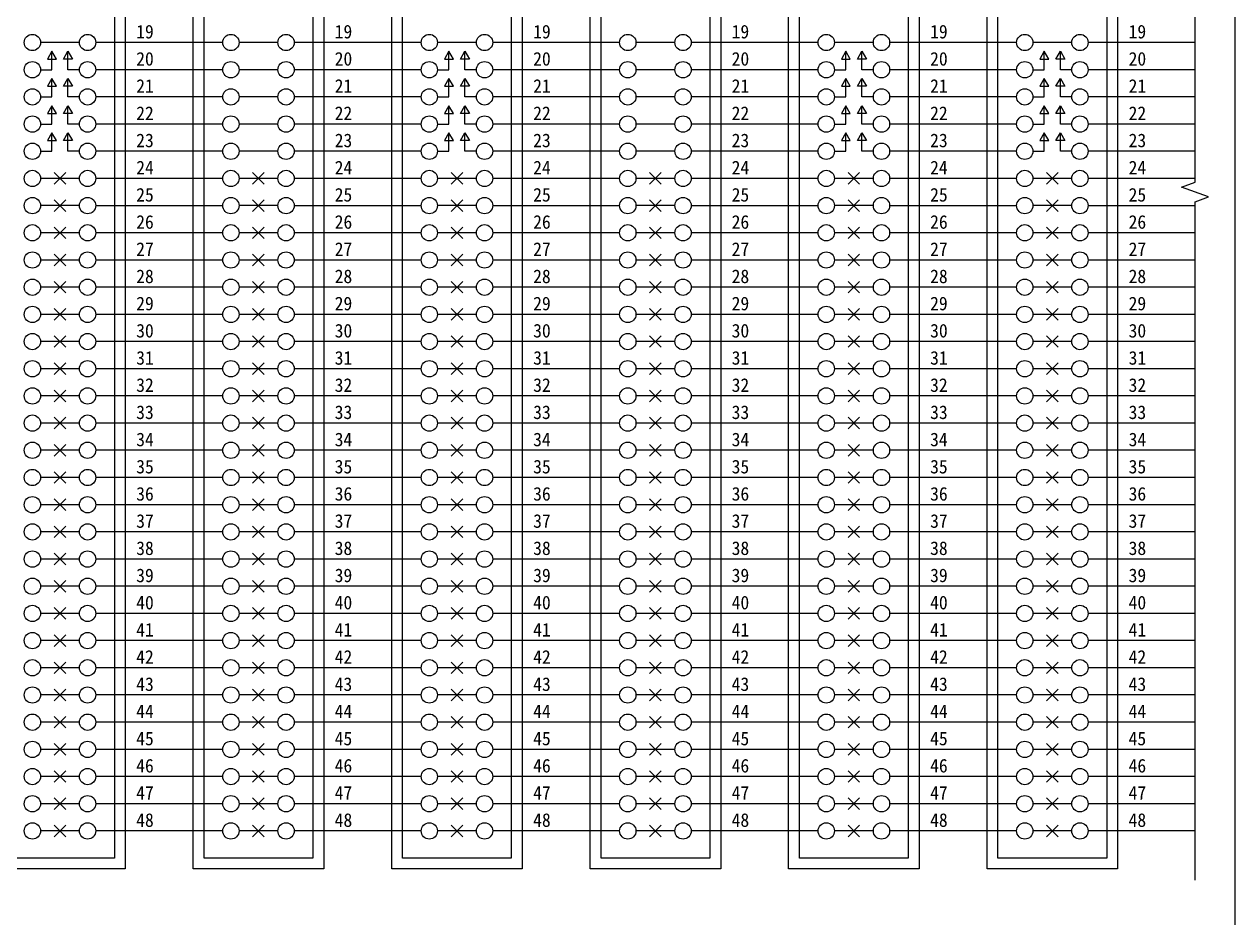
# Model space of a CAD drawing. Extents: x 10526 to 11696, y -1080 to -247.
# Drawn here: x 11429 to 11696.1, y -714 to -516.8 of the extents above; entities that cross this region are included whole.
import ezdxf
from ezdxf.enums import TextEntityAlignment as Align

# ---------------------------------------------------------------- set-up
doc = ezdxf.new("R2010")
doc.units = 0
doc.header["$LTSCALE"] = 10
doc.header["$MEASUREMENT"] = 0
for name, color, linetype in [('TN-CABL', 4, 'Continuous'), ('TN-TABL', 3, 'Continuous'), ('TN-TEXT', 3, 'Continuous'), ('TT-MACL', 6, 'Continuous'), ('TX-PAPR', 2, 'Continuous')]:
    doc.layers.add(name, color=color, linetype=linetype)
doc.styles.get("Standard").update_dxf_attribs({"font": 'GulimChe.ttf'})

msp = doc.modelspace()

# ---------------------------------------------------------------- linework, layer by layer
at = {"layer": 'TN-CABL', "flags": 128}
for points in [[(11441.15, -520.85), (11432.56, -520.85)], [(11472.77, -520.85), (11444.75, -520.85)], [(11484.95, -520.85), (11476.36, -520.85)], [(11516.57, -520.85), (11488.55, -520.85)], [(11528.75, -520.85), (11520.16, -520.85)], [(11560.37, -520.85), (11532.35, -520.85)], [(11572.55, -520.85), (11563.96, -520.85)], [(11604.17, -520.85), (11576.15, -520.85)], [(11616.35, -520.85), (11607.76, -520.85)], [(11647.97, -520.85), (11619.95, -520.85)], [(11660.15, -520.85), (11651.56, -520.85)], [(11687.35, -520.85), (11663.75, -520.85)], [(11472.77, -526.85), (11444.75, -526.85)], [(11484.95, -526.85), (11476.36, -526.85)], [(11516.57, -526.85), (11488.55, -526.85)], [(11560.37, -526.85), (11532.35, -526.85)], [(11572.55, -526.85), (11563.96, -526.85)], [(11604.17, -526.85), (11576.15, -526.85)], [(11647.97, -526.85), (11619.95, -526.85)], [(11687.35, -526.85), (11663.75, -526.85)], [(11472.77, -532.85), (11444.75, -532.85)], [(11484.95, -532.85), (11476.36, -532.85)], [(11516.57, -532.85), (11488.55, -532.85)], [(11560.37, -532.85), (11532.35, -532.85)], [(11572.55, -532.85), (11563.96, -532.85)], [(11604.17, -532.85), (11576.15, -532.85)], [(11647.97, -532.85), (11619.95, -532.85)], [(11687.35, -532.85), (11663.75, -532.85)], [(11472.77, -538.85), (11444.75, -538.85)], [(11484.95, -538.85), (11476.36, -538.85)], [(11516.57, -538.85), (11488.55, -538.85)], [(11560.37, -538.85), (11532.35, -538.85)], [(11572.55, -538.85), (11563.96, -538.85)], [(11604.17, -538.85), (11576.15, -538.85)], [(11647.97, -538.85), (11619.95, -538.85)], [(11687.35, -538.85), (11663.75, -538.85)], [(11472.77, -544.85), (11444.75, -544.85)], [(11484.95, -544.85), (11476.36, -544.85)], [(11516.57, -544.85), (11488.55, -544.85)], [(11560.37, -544.85), (11532.35, -544.85)], [(11572.55, -544.85), (11563.96, -544.85)], [(11604.17, -544.85), (11576.15, -544.85)], [(11647.97, -544.85), (11619.95, -544.85)], [(11687.35, -544.85), (11663.75, -544.85)], [(11441.15, -550.85), (11432.56, -550.85)], [(11472.77, -550.85), (11444.75, -550.85)], [(11484.95, -550.85), (11476.36, -550.85)], [(11516.57, -550.85), (11488.55, -550.85)], [(11528.75, -550.85), (11520.16, -550.85)], [(11560.37, -550.85), (11532.35, -550.85)], [(11572.55, -550.85), (11563.96, -550.85)], [(11604.17, -550.85), (11576.15, -550.85)], [(11616.35, -550.85), (11607.76, -550.85)], [(11647.97, -550.85), (11619.95, -550.85)], [(11660.15, -550.85), (11651.56, -550.85)], [(11687.35, -550.85), (11663.75, -550.85)], [(11441.15, -556.85), (11432.56, -556.85)], [(11444.75, -556.85), (11472.77, -556.85)], [(11484.95, -556.85), (11476.36, -556.85)], [(11488.55, -556.85), (11516.57, -556.85)], [(11528.75, -556.85), (11520.16, -556.85)], [(11532.35, -556.85), (11560.37, -556.85)], [(11572.55, -556.85), (11563.96, -556.85)], [(11576.15, -556.85), (11604.17, -556.85)], [(11616.35, -556.85), (11607.76, -556.85)], [(11619.95, -556.85), (11647.97, -556.85)], [(11660.15, -556.85), (11651.56, -556.85)], [(11663.75, -556.85), (11687.35, -556.85)], [(11441.15, -562.85), (11432.56, -562.85)], [(11472.77, -562.85), (11444.75, -562.85)], [(11484.95, -562.85), (11476.36, -562.85)], [(11516.57, -562.85), (11488.55, -562.85)], [(11528.75, -562.85), (11520.16, -562.85)], [(11560.37, -562.85), (11532.35, -562.85)], [(11572.55, -562.85), (11563.96, -562.85)], [(11604.17, -562.85), (11576.15, -562.85)], [(11616.35, -562.85), (11607.76, -562.85)], [(11647.97, -562.85), (11619.95, -562.85)], [(11660.15, -562.85), (11651.56, -562.85)], [(11687.35, -562.85), (11663.75, -562.85)], [(11441.15, -568.85), (11432.56, -568.85)], [(11472.77, -568.85), (11444.75, -568.85)], [(11484.95, -568.85), (11476.36, -568.85)], [(11516.57, -568.85), (11488.55, -568.85)], [(11528.75, -568.85), (11520.16, -568.85)], [(11560.37, -568.85), (11532.35, -568.85)], [(11572.55, -568.85), (11563.96, -568.85)], [(11604.17, -568.85), (11576.15, -568.85)], [(11616.35, -568.85), (11607.76, -568.85)], [(11647.97, -568.85), (11619.95, -568.85)], [(11660.15, -568.85), (11651.56, -568.85)], [(11687.35, -568.85), (11663.75, -568.85)], [(11441.15, -574.85), (11432.56, -574.85)], [(11472.77, -574.85), (11444.75, -574.85)], [(11484.95, -574.85), (11476.36, -574.85)], [(11516.57, -574.85), (11488.55, -574.85)], [(11528.75, -574.85), (11520.16, -574.85)], [(11560.37, -574.85), (11532.35, -574.85)], [(11572.55, -574.85), (11563.96, -574.85)], [(11604.17, -574.85), (11576.15, -574.85)], [(11616.35, -574.85), (11607.76, -574.85)], [(11647.97, -574.85), (11619.95, -574.85)], [(11660.15, -574.85), (11651.56, -574.85)], [(11687.35, -574.85), (11663.75, -574.85)], [(11441.15, -580.85), (11432.56, -580.85)], [(11472.77, -580.85), (11444.75, -580.85)], [(11484.95, -580.85), (11476.36, -580.85)], [(11516.57, -580.85), (11488.55, -580.85)], [(11528.75, -580.85), (11520.16, -580.85)], [(11560.37, -580.85), (11532.35, -580.85)], [(11572.55, -580.85), (11563.96, -580.85)], [(11604.17, -580.85), (11576.15, -580.85)], [(11616.35, -580.85), (11607.76, -580.85)], [(11647.97, -580.85), (11619.95, -580.85)], [(11660.15, -580.85), (11651.56, -580.85)], [(11687.35, -580.85), (11663.75, -580.85)], [(11441.15, -586.85), (11432.56, -586.85)], [(11472.77, -586.85), (11444.75, -586.85)], [(11484.95, -586.85), (11476.36, -586.85)], [(11516.57, -586.85), (11488.55, -586.85)], [(11528.75, -586.85), (11520.16, -586.85)], [(11560.37, -586.85), (11532.35, -586.85)], [(11572.55, -586.85), (11563.96, -586.85)], [(11604.17, -586.85), (11576.15, -586.85)], [(11616.35, -586.85), (11607.76, -586.85)], [(11647.97, -586.85), (11619.95, -586.85)], [(11660.15, -586.85), (11651.56, -586.85)], [(11687.35, -586.85), (11663.75, -586.85)], [(11441.15, -592.85), (11432.56, -592.85)], [(11472.77, -592.85), (11444.75, -592.85)], [(11484.95, -592.85), (11476.36, -592.85)], [(11516.57, -592.85), (11488.55, -592.85)], [(11528.75, -592.85), (11520.16, -592.85)], [(11560.37, -592.85), (11532.35, -592.85)], [(11572.55, -592.85), (11563.96, -592.85)], [(11604.17, -592.85), (11576.15, -592.85)], [(11616.35, -592.85), (11607.76, -592.85)], [(11647.97, -592.85), (11619.95, -592.85)], [(11660.15, -592.85), (11651.56, -592.85)], [(11687.35, -592.85), (11663.75, -592.85)], [(11441.15, -598.85), (11432.56, -598.85)], [(11472.77, -598.85), (11444.75, -598.85)], [(11484.95, -598.85), (11476.36, -598.85)], [(11516.57, -598.85), (11488.55, -598.85)], [(11528.75, -598.85), (11520.16, -598.85)], [(11560.37, -598.85), (11532.35, -598.85)], [(11572.55, -598.85), (11563.96, -598.85)], [(11604.17, -598.85), (11576.15, -598.85)], [(11616.35, -598.85), (11607.76, -598.85)], [(11647.97, -598.85), (11619.95, -598.85)], [(11660.15, -598.85), (11651.56, -598.85)], [(11687.35, -598.85), (11663.75, -598.85)], [(11441.15, -604.85), (11432.56, -604.85)], [(11472.77, -604.85), (11444.75, -604.85)], [(11484.95, -604.85), (11476.36, -604.85)], [(11516.57, -604.85), (11488.55, -604.85)], [(11528.75, -604.85), (11520.16, -604.85)], [(11560.37, -604.85), (11532.35, -604.85)], [(11572.55, -604.85), (11563.96, -604.85)], [(11604.17, -604.85), (11576.15, -604.85)], [(11616.35, -604.85), (11607.76, -604.85)], [(11647.97, -604.85), (11619.95, -604.85)], [(11660.15, -604.85), (11651.56, -604.85)], [(11687.35, -604.85), (11663.75, -604.85)], [(11441.15, -610.85), (11432.56, -610.85)], [(11472.77, -610.85), (11444.75, -610.85)], [(11484.95, -610.85), (11476.36, -610.85)], [(11516.57, -610.85), (11488.55, -610.85)], [(11528.75, -610.85), (11520.16, -610.85)], [(11560.37, -610.85), (11532.35, -610.85)], [(11572.55, -610.85), (11563.96, -610.85)], [(11604.17, -610.85), (11576.15, -610.85)], [(11616.35, -610.85), (11607.76, -610.85)], [(11647.97, -610.85), (11619.95, -610.85)], [(11660.15, -610.85), (11651.56, -610.85)], [(11687.35, -610.85), (11663.75, -610.85)], [(11441.15, -616.85), (11432.56, -616.85)], [(11472.77, -616.85), (11444.75, -616.85)], [(11484.95, -616.85), (11476.36, -616.85)], [(11516.57, -616.85), (11488.55, -616.85)], [(11528.75, -616.85), (11520.16, -616.85)], [(11560.37, -616.85), (11532.35, -616.85)], [(11572.55, -616.85), (11563.96, -616.85)], [(11604.17, -616.85), (11576.15, -616.85)], [(11616.35, -616.85), (11607.76, -616.85)], [(11647.97, -616.85), (11619.95, -616.85)], [(11660.15, -616.85), (11651.56, -616.85)], [(11687.35, -616.85), (11663.75, -616.85)], [(11441.15, -622.85), (11432.56, -622.85)], [(11472.77, -622.85), (11444.75, -622.85)], [(11484.95, -622.85), (11476.36, -622.85)], [(11516.57, -622.85), (11488.55, -622.85)], [(11528.75, -622.85), (11520.16, -622.85)], [(11560.37, -622.85), (11532.35, -622.85)], [(11572.55, -622.85), (11563.96, -622.85)], [(11604.17, -622.85), (11576.15, -622.85)], [(11616.35, -622.85), (11607.76, -622.85)], [(11647.97, -622.85), (11619.95, -622.85)], [(11660.15, -622.85), (11651.56, -622.85)], [(11687.35, -622.85), (11663.75, -622.85)], [(11441.15, -628.85), (11432.56, -628.85)], [(11472.77, -628.85), (11444.75, -628.85)], [(11484.95, -628.85), (11476.36, -628.85)], [(11516.57, -628.85), (11488.55, -628.85)], [(11528.75, -628.85), (11520.16, -628.85)], [(11560.37, -628.85), (11532.35, -628.85)], [(11572.55, -628.85), (11563.96, -628.85)], [(11604.17, -628.85), (11576.15, -628.85)], [(11616.35, -628.85), (11607.76, -628.85)], [(11647.97, -628.85), (11619.95, -628.85)], [(11660.15, -628.85), (11651.56, -628.85)], [(11687.35, -628.85), (11663.75, -628.85)], [(11441.15, -634.85), (11432.56, -634.85)], [(11472.77, -634.85), (11444.75, -634.85)], [(11484.95, -634.85), (11476.36, -634.85)], [(11516.57, -634.85), (11488.55, -634.85)], [(11528.75, -634.85), (11520.16, -634.85)], [(11560.37, -634.85), (11532.35, -634.85)], [(11572.55, -634.85), (11563.96, -634.85)], [(11604.17, -634.85), (11576.15, -634.85)], [(11616.35, -634.85), (11607.76, -634.85)], [(11647.97, -634.85), (11619.95, -634.85)], [(11660.15, -634.85), (11651.56, -634.85)], [(11687.35, -634.85), (11663.75, -634.85)], [(11441.15, -640.85), (11432.56, -640.85)], [(11472.77, -640.85), (11444.75, -640.85)], [(11484.95, -640.85), (11476.36, -640.85)], [(11516.57, -640.85), (11488.55, -640.85)], [(11528.75, -640.85), (11520.16, -640.85)], [(11560.37, -640.85), (11532.35, -640.85)], [(11572.55, -640.85), (11563.96, -640.85)], [(11604.17, -640.85), (11576.15, -640.85)], [(11616.35, -640.85), (11607.76, -640.85)], [(11647.97, -640.85), (11619.95, -640.85)], [(11660.15, -640.85), (11651.56, -640.85)], [(11687.35, -640.85), (11663.75, -640.85)], [(11441.15, -646.85), (11432.56, -646.85)], [(11472.77, -646.85), (11444.75, -646.85)], [(11484.95, -646.85), (11476.36, -646.85)], [(11516.57, -646.85), (11488.55, -646.85)], [(11528.75, -646.85), (11520.16, -646.85)], [(11560.37, -646.85), (11532.35, -646.85)], [(11572.55, -646.85), (11563.96, -646.85)], [(11604.17, -646.85), (11576.15, -646.85)], [(11616.35, -646.85), (11607.76, -646.85)], [(11647.97, -646.85), (11619.95, -646.85)], [(11660.15, -646.85), (11651.56, -646.85)], [(11687.35, -646.85), (11663.75, -646.85)], [(11441.15, -652.85), (11432.56, -652.85)], [(11472.77, -652.85), (11444.75, -652.85)], [(11484.95, -652.85), (11476.36, -652.85)], [(11516.57, -652.85), (11488.55, -652.85)], [(11528.75, -652.85), (11520.16, -652.85)], [(11560.37, -652.85), (11532.35, -652.85)], [(11572.55, -652.85), (11563.96, -652.85)], [(11604.17, -652.85), (11576.15, -652.85)], [(11616.35, -652.85), (11607.76, -652.85)], [(11647.97, -652.85), (11619.95, -652.85)], [(11660.15, -652.85), (11651.56, -652.85)], [(11687.35, -652.85), (11663.75, -652.85)], [(11441.15, -658.85), (11432.56, -658.85)], [(11472.77, -658.85), (11444.75, -658.85)], [(11484.95, -658.85), (11476.36, -658.85)], [(11516.57, -658.85), (11488.55, -658.85)], [(11528.75, -658.85), (11520.16, -658.85)], [(11560.37, -658.85), (11532.35, -658.85)], [(11572.55, -658.85), (11563.96, -658.85)], [(11604.17, -658.85), (11576.15, -658.85)], [(11616.35, -658.85), (11607.76, -658.85)], [(11647.97, -658.85), (11619.95, -658.85)], [(11660.15, -658.85), (11651.56, -658.85)], [(11687.35, -658.85), (11663.75, -658.85)], [(11441.15, -664.85), (11432.56, -664.85)], [(11472.77, -664.85), (11444.75, -664.85)], [(11484.95, -664.85), (11476.36, -664.85)], [(11516.57, -664.85), (11488.55, -664.85)], [(11528.75, -664.85), (11520.16, -664.85)], [(11560.37, -664.85), (11532.35, -664.85)], [(11572.55, -664.85), (11563.96, -664.85)], [(11604.17, -664.85), (11576.15, -664.85)], [(11616.35, -664.85), (11607.76, -664.85)], [(11647.97, -664.85), (11619.95, -664.85)], [(11660.15, -664.85), (11651.56, -664.85)], [(11687.35, -664.85), (11663.75, -664.85)], [(11441.15, -670.85), (11432.56, -670.85)], [(11472.77, -670.85), (11444.75, -670.85)], [(11484.95, -670.85), (11476.36, -670.85)], [(11516.57, -670.85), (11488.55, -670.85)], [(11528.75, -670.85), (11520.16, -670.85)], [(11560.37, -670.85), (11532.35, -670.85)], [(11572.55, -670.85), (11563.96, -670.85)], [(11604.17, -670.85), (11576.15, -670.85)], [(11616.35, -670.85), (11607.76, -670.85)], [(11647.97, -670.85), (11619.95, -670.85)], [(11660.15, -670.85), (11651.56, -670.85)], [(11687.35, -670.85), (11663.75, -670.85)], [(11441.15, -676.85), (11432.56, -676.85)], [(11472.77, -676.85), (11444.75, -676.85)], [(11484.95, -676.85), (11476.36, -676.85)], [(11516.57, -676.85), (11488.55, -676.85)], [(11528.75, -676.85), (11520.16, -676.85)], [(11560.37, -676.85), (11532.35, -676.85)], [(11572.55, -676.85), (11563.96, -676.85)], [(11604.17, -676.85), (11576.15, -676.85)], [(11616.35, -676.85), (11607.76, -676.85)], [(11647.97, -676.85), (11619.95, -676.85)], [(11660.15, -676.85), (11651.56, -676.85)], [(11687.35, -676.85), (11663.75, -676.85)], [(11441.15, -682.85), (11432.56, -682.85)], [(11472.77, -682.85), (11444.75, -682.85)], [(11484.95, -682.85), (11476.36, -682.85)], [(11516.57, -682.85), (11488.55, -682.85)], [(11528.75, -682.85), (11520.16, -682.85)], [(11560.37, -682.85), (11532.35, -682.85)], [(11572.55, -682.85), (11563.96, -682.85)], [(11604.17, -682.85), (11576.15, -682.85)], [(11616.35, -682.85), (11607.76, -682.85)], [(11647.97, -682.85), (11619.95, -682.85)], [(11660.15, -682.85), (11651.56, -682.85)], [(11687.35, -682.85), (11663.75, -682.85)], [(11441.15, -688.85), (11432.56, -688.85)], [(11472.77, -688.85), (11444.75, -688.85)], [(11484.95, -688.85), (11476.36, -688.85)], [(11516.57, -688.85), (11488.55, -688.85)], [(11528.75, -688.85), (11520.16, -688.85)], [(11560.37, -688.85), (11532.35, -688.85)], [(11572.55, -688.85), (11563.96, -688.85)], [(11604.17, -688.85), (11576.15, -688.85)], [(11616.35, -688.85), (11607.76, -688.85)], [(11647.97, -688.85), (11619.95, -688.85)], [(11660.15, -688.85), (11651.56, -688.85)], [(11687.35, -688.85), (11663.75, -688.85)], [(11441.15, -694.85), (11432.56, -694.85)], [(11472.77, -694.85), (11444.75, -694.85)], [(11484.95, -694.85), (11476.36, -694.85)], [(11516.57, -694.85), (11488.55, -694.85)], [(11528.75, -694.85), (11520.16, -694.85)], [(11560.37, -694.85), (11532.35, -694.85)], [(11572.55, -694.85), (11563.96, -694.85)], [(11604.17, -694.85), (11576.15, -694.85)], [(11616.35, -694.85), (11607.76, -694.85)], [(11647.97, -694.85), (11619.95, -694.85)], [(11660.15, -694.85), (11651.56, -694.85)], [(11687.35, -694.85), (11663.75, -694.85)]]:
    msp.add_lwpolyline(points, dxfattribs=at)
at = {"layer": 'TN-CABL', "ltscale": 1.5}
for points in [[(11432.56, -526.85), (11435.08, -526.85), (11435.08, -522.79)], [(11441.15, -526.85), (11438.63, -526.85), (11438.63, -522.79)], [(11520.16, -526.85), (11522.68, -526.85), (11522.68, -522.79)], [(11528.75, -526.85), (11526.23, -526.85), (11526.23, -522.79)], [(11607.76, -526.85), (11610.28, -526.85), (11610.28, -522.79)], [(11616.35, -526.85), (11613.83, -526.85), (11613.83, -522.79)], [(11651.56, -526.85), (11654.08, -526.85), (11654.08, -522.79)], [(11660.15, -526.85), (11657.63, -526.85), (11657.63, -522.79)], [(11432.56, -532.85), (11435.08, -532.85), (11435.08, -528.79)], [(11441.15, -532.85), (11438.63, -532.85), (11438.63, -528.79)], [(11520.16, -532.85), (11522.68, -532.85), (11522.68, -528.79)], [(11528.75, -532.85), (11526.23, -532.85), (11526.23, -528.79)], [(11607.76, -532.85), (11610.28, -532.85), (11610.28, -528.79)], [(11616.35, -532.85), (11613.83, -532.85), (11613.83, -528.79)], [(11651.56, -532.85), (11654.08, -532.85), (11654.08, -528.79)], [(11660.15, -532.85), (11657.63, -532.85), (11657.63, -528.79)], [(11432.56, -538.85), (11435.08, -538.85), (11435.08, -534.79)], [(11441.15, -538.85), (11438.63, -538.85), (11438.63, -534.79)], [(11520.16, -538.85), (11522.68, -538.85), (11522.68, -534.79)], [(11528.75, -538.85), (11526.23, -538.85), (11526.23, -534.79)], [(11607.76, -538.85), (11610.28, -538.85), (11610.28, -534.79)], [(11616.35, -538.85), (11613.83, -538.85), (11613.83, -534.79)], [(11651.56, -538.85), (11654.08, -538.85), (11654.08, -534.79)], [(11660.15, -538.85), (11657.63, -538.85), (11657.63, -534.79)], [(11432.56, -544.85), (11435.08, -544.85), (11435.08, -540.79)], [(11441.15, -544.85), (11438.63, -544.85), (11438.63, -540.79)], [(11520.16, -544.85), (11522.68, -544.85), (11522.68, -540.79)], [(11528.75, -544.85), (11526.23, -544.85), (11526.23, -540.79)], [(11607.76, -544.85), (11610.28, -544.85), (11610.28, -540.79)], [(11616.35, -544.85), (11613.83, -544.85), (11613.83, -540.79)], [(11651.56, -544.85), (11654.08, -544.85), (11654.08, -540.79)], [(11660.15, -544.85), (11657.63, -544.85), (11657.63, -540.79)], [(11435.58, -549.57), (11438.13, -552.12)], [(11438.13, -549.57), (11435.58, -552.12)], [(11479.38, -549.57), (11481.93, -552.12)], [(11481.93, -549.57), (11479.38, -552.12)], [(11523.18, -549.57), (11525.73, -552.12)], [(11525.73, -549.57), (11523.18, -552.12)], [(11566.98, -549.57), (11569.53, -552.12)], [(11569.53, -549.57), (11566.98, -552.12)], [(11610.78, -549.57), (11613.33, -552.12)], [(11613.33, -549.57), (11610.78, -552.12)], [(11654.58, -549.57), (11657.13, -552.12)], [(11657.13, -549.57), (11654.58, -552.12)], [(11435.58, -555.57), (11438.13, -558.12)], [(11438.13, -555.57), (11435.58, -558.12)], [(11479.38, -555.57), (11481.93, -558.12)], [(11481.93, -555.57), (11479.38, -558.12)], [(11523.18, -555.57), (11525.73, -558.12)], [(11525.73, -555.57), (11523.18, -558.12)], [(11566.98, -555.57), (11569.53, -558.12)], [(11569.53, -555.57), (11566.98, -558.12)], [(11610.78, -555.57), (11613.33, -558.12)], [(11613.33, -555.57), (11610.78, -558.12)], [(11654.58, -555.57), (11657.13, -558.12)], [(11657.13, -555.57), (11654.58, -558.12)], [(11435.58, -561.57), (11438.13, -564.12)], [(11438.13, -561.57), (11435.58, -564.12)], [(11479.38, -561.57), (11481.93, -564.12)], [(11481.93, -561.57), (11479.38, -564.12)], [(11523.18, -561.57), (11525.73, -564.12)], [(11525.73, -561.57), (11523.18, -564.12)], [(11566.98, -561.57), (11569.53, -564.12)], [(11569.53, -561.57), (11566.98, -564.12)], [(11610.78, -561.57), (11613.33, -564.12)], [(11613.33, -561.57), (11610.78, -564.12)], [(11654.58, -561.57), (11657.13, -564.12)], [(11657.13, -561.57), (11654.58, -564.12)], [(11435.58, -567.57), (11438.13, -570.12)], [(11438.13, -567.57), (11435.58, -570.12)], [(11479.38, -567.57), (11481.93, -570.12)], [(11481.93, -567.57), (11479.38, -570.12)], [(11523.18, -567.57), (11525.73, -570.12)], [(11525.73, -567.57), (11523.18, -570.12)], [(11566.98, -567.57), (11569.53, -570.12)], [(11569.53, -567.57), (11566.98, -570.12)], [(11610.78, -567.57), (11613.33, -570.12)], [(11613.33, -567.57), (11610.78, -570.12)], [(11654.58, -567.57), (11657.13, -570.12)], [(11657.13, -567.57), (11654.58, -570.12)], [(11435.58, -573.57), (11438.13, -576.12)], [(11438.13, -573.57), (11435.58, -576.12)], [(11479.38, -573.57), (11481.93, -576.12)], [(11481.93, -573.57), (11479.38, -576.12)], [(11523.18, -573.57), (11525.73, -576.12)], [(11525.73, -573.57), (11523.18, -576.12)], [(11566.98, -573.57), (11569.53, -576.12)], [(11569.53, -573.57), (11566.98, -576.12)], [(11610.78, -573.57), (11613.33, -576.12)], [(11613.33, -573.57), (11610.78, -576.12)], [(11654.58, -573.57), (11657.13, -576.12)], [(11657.13, -573.57), (11654.58, -576.12)], [(11435.58, -579.57), (11438.13, -582.12)], [(11438.13, -579.57), (11435.58, -582.12)], [(11479.38, -579.57), (11481.93, -582.12)], [(11481.93, -579.57), (11479.38, -582.12)], [(11523.18, -579.57), (11525.73, -582.12)], [(11525.73, -579.57), (11523.18, -582.12)], [(11566.98, -579.57), (11569.53, -582.12)], [(11569.53, -579.57), (11566.98, -582.12)], [(11610.78, -579.57), (11613.33, -582.12)], [(11613.33, -579.57), (11610.78, -582.12)], [(11654.58, -579.57), (11657.13, -582.12)], [(11657.13, -579.57), (11654.58, -582.12)], [(11435.58, -585.57), (11438.13, -588.12)], [(11438.13, -585.57), (11435.58, -588.12)], [(11479.38, -585.57), (11481.93, -588.12)], [(11481.93, -585.57), (11479.38, -588.12)], [(11523.18, -585.57), (11525.73, -588.12)], [(11525.73, -585.57), (11523.18, -588.12)], [(11566.98, -585.57), (11569.53, -588.12)], [(11569.53, -585.57), (11566.98, -588.12)], [(11610.78, -585.57), (11613.33, -588.12)], [(11613.33, -585.57), (11610.78, -588.12)], [(11654.58, -585.57), (11657.13, -588.12)], [(11657.13, -585.57), (11654.58, -588.12)], [(11435.58, -591.57), (11438.13, -594.12)], [(11438.13, -591.57), (11435.58, -594.12)], [(11479.38, -591.57), (11481.93, -594.12)], [(11481.93, -591.57), (11479.38, -594.12)], [(11523.18, -591.57), (11525.73, -594.12)], [(11525.73, -591.57), (11523.18, -594.12)], [(11566.98, -591.57), (11569.53, -594.12)], [(11569.53, -591.57), (11566.98, -594.12)], [(11610.78, -591.57), (11613.33, -594.12)], [(11613.33, -591.57), (11610.78, -594.12)], [(11654.58, -591.57), (11657.13, -594.12)], [(11657.13, -591.57), (11654.58, -594.12)], [(11435.58, -597.57), (11438.13, -600.12)], [(11438.13, -597.57), (11435.58, -600.12)], [(11479.38, -597.57), (11481.93, -600.12)], [(11481.93, -597.57), (11479.38, -600.12)], [(11523.18, -597.57), (11525.73, -600.12)], [(11525.73, -597.57), (11523.18, -600.12)], [(11566.98, -597.57), (11569.53, -600.12)], [(11569.53, -597.57), (11566.98, -600.12)], [(11610.78, -597.57), (11613.33, -600.12)], [(11613.33, -597.57), (11610.78, -600.12)], [(11654.58, -597.57), (11657.13, -600.12)], [(11657.13, -597.57), (11654.58, -600.12)], [(11435.58, -603.57), (11438.13, -606.12)], [(11438.13, -603.57), (11435.58, -606.12)], [(11479.38, -603.57), (11481.93, -606.12)], [(11481.93, -603.57), (11479.38, -606.12)], [(11523.18, -603.57), (11525.73, -606.12)], [(11525.73, -603.57), (11523.18, -606.12)], [(11566.98, -603.57), (11569.53, -606.12)], [(11569.53, -603.57), (11566.98, -606.12)], [(11610.78, -603.57), (11613.33, -606.12)], [(11613.33, -603.57), (11610.78, -606.12)], [(11654.58, -603.57), (11657.13, -606.12)], [(11657.13, -603.57), (11654.58, -606.12)], [(11435.58, -609.57), (11438.13, -612.12)], [(11438.13, -609.57), (11435.58, -612.12)], [(11479.38, -609.57), (11481.93, -612.12)], [(11481.93, -609.57), (11479.38, -612.12)], [(11523.18, -609.57), (11525.73, -612.12)], [(11525.73, -609.57), (11523.18, -612.12)], [(11566.98, -609.57), (11569.53, -612.12)], [(11569.53, -609.57), (11566.98, -612.12)], [(11610.78, -609.57), (11613.33, -612.12)], [(11613.33, -609.57), (11610.78, -612.12)], [(11654.58, -609.57), (11657.13, -612.12)], [(11657.13, -609.57), (11654.58, -612.12)], [(11435.58, -615.57), (11438.13, -618.12)], [(11438.13, -615.57), (11435.58, -618.12)], [(11479.38, -615.57), (11481.93, -618.12)], [(11481.93, -615.57), (11479.38, -618.12)], [(11523.18, -615.57), (11525.73, -618.12)], [(11525.73, -615.57), (11523.18, -618.12)], [(11566.98, -615.57), (11569.53, -618.12)], [(11569.53, -615.57), (11566.98, -618.12)], [(11610.78, -615.57), (11613.33, -618.12)], [(11613.33, -615.57), (11610.78, -618.12)], [(11654.58, -615.57), (11657.13, -618.12)], [(11657.13, -615.57), (11654.58, -618.12)], [(11435.58, -621.57), (11438.13, -624.12)], [(11438.13, -621.57), (11435.58, -624.12)], [(11479.38, -621.57), (11481.93, -624.12)], [(11481.93, -621.57), (11479.38, -624.12)], [(11523.18, -621.57), (11525.73, -624.12)], [(11525.73, -621.57), (11523.18, -624.12)], [(11566.98, -621.57), (11569.53, -624.12)], [(11569.53, -621.57), (11566.98, -624.12)], [(11610.78, -621.57), (11613.33, -624.12)], [(11613.33, -621.57), (11610.78, -624.12)], [(11654.58, -621.57), (11657.13, -624.12)], [(11657.13, -621.57), (11654.58, -624.12)], [(11435.58, -627.57), (11438.13, -630.12)], [(11438.13, -627.57), (11435.58, -630.12)], [(11479.38, -627.57), (11481.93, -630.12)], [(11481.93, -627.57), (11479.38, -630.12)], [(11523.18, -627.57), (11525.73, -630.12)], [(11525.73, -627.57), (11523.18, -630.12)], [(11566.98, -627.57), (11569.53, -630.12)], [(11569.53, -627.57), (11566.98, -630.12)], [(11610.78, -627.57), (11613.33, -630.12)], [(11613.33, -627.57), (11610.78, -630.12)], [(11654.58, -627.57), (11657.13, -630.12)], [(11657.13, -627.57), (11654.58, -630.12)], [(11435.58, -633.57), (11438.13, -636.12)], [(11438.13, -633.57), (11435.58, -636.12)], [(11479.38, -633.57), (11481.93, -636.12)], [(11481.93, -633.57), (11479.38, -636.12)], [(11523.18, -633.57), (11525.73, -636.12)], [(11525.73, -633.57), (11523.18, -636.12)], [(11566.98, -633.57), (11569.53, -636.12)], [(11569.53, -633.57), (11566.98, -636.12)], [(11610.78, -633.57), (11613.33, -636.12)], [(11613.33, -633.57), (11610.78, -636.12)], [(11654.58, -633.57), (11657.13, -636.12)], [(11657.13, -633.57), (11654.58, -636.12)], [(11435.58, -639.57), (11438.13, -642.12)], [(11438.13, -639.57), (11435.58, -642.12)], [(11479.38, -639.57), (11481.93, -642.12)], [(11481.93, -639.57), (11479.38, -642.12)], [(11523.18, -639.57), (11525.73, -642.12)], [(11525.73, -639.57), (11523.18, -642.12)], [(11566.98, -639.57), (11569.53, -642.12)], [(11569.53, -639.57), (11566.98, -642.12)], [(11610.78, -639.57), (11613.33, -642.12)], [(11613.33, -639.57), (11610.78, -642.12)], [(11654.58, -639.57), (11657.13, -642.12)], [(11657.13, -639.57), (11654.58, -642.12)], [(11435.58, -645.57), (11438.13, -648.12)], [(11438.13, -645.57), (11435.58, -648.12)], [(11479.38, -645.57), (11481.93, -648.12)], [(11481.93, -645.57), (11479.38, -648.12)], [(11523.18, -645.57), (11525.73, -648.12)], [(11525.73, -645.57), (11523.18, -648.12)], [(11566.98, -645.57), (11569.53, -648.12)], [(11569.53, -645.57), (11566.98, -648.12)], [(11610.78, -645.57), (11613.33, -648.12)], [(11613.33, -645.57), (11610.78, -648.12)], [(11654.58, -645.57), (11657.13, -648.12)], [(11657.13, -645.57), (11654.58, -648.12)], [(11435.58, -651.57), (11438.13, -654.12)], [(11438.13, -651.57), (11435.58, -654.12)], [(11479.38, -651.57), (11481.93, -654.12)], [(11481.93, -651.57), (11479.38, -654.12)], [(11523.18, -651.57), (11525.73, -654.12)], [(11525.73, -651.57), (11523.18, -654.12)], [(11566.98, -651.57), (11569.53, -654.12)], [(11569.53, -651.57), (11566.98, -654.12)], [(11610.78, -651.57), (11613.33, -654.12)], [(11613.33, -651.57), (11610.78, -654.12)], [(11654.58, -651.57), (11657.13, -654.12)], [(11657.13, -651.57), (11654.58, -654.12)], [(11435.58, -657.57), (11438.13, -660.12)], [(11438.13, -657.57), (11435.58, -660.12)], [(11479.38, -657.57), (11481.93, -660.12)], [(11481.93, -657.57), (11479.38, -660.12)], [(11523.18, -657.57), (11525.73, -660.12)], [(11525.73, -657.57), (11523.18, -660.12)], [(11566.98, -657.57), (11569.53, -660.12)], [(11569.53, -657.57), (11566.98, -660.12)], [(11610.78, -657.57), (11613.33, -660.12)], [(11613.33, -657.57), (11610.78, -660.12)], [(11654.58, -657.57), (11657.13, -660.12)], [(11657.13, -657.57), (11654.58, -660.12)], [(11435.58, -663.57), (11438.13, -666.12)], [(11438.13, -663.57), (11435.58, -666.12)], [(11479.38, -663.57), (11481.93, -666.12)], [(11481.93, -663.57), (11479.38, -666.12)], [(11523.18, -663.57), (11525.73, -666.12)], [(11525.73, -663.57), (11523.18, -666.12)], [(11566.98, -663.57), (11569.53, -666.12)], [(11569.53, -663.57), (11566.98, -666.12)], [(11610.78, -663.57), (11613.33, -666.12)], [(11613.33, -663.57), (11610.78, -666.12)], [(11654.58, -663.57), (11657.13, -666.12)], [(11657.13, -663.57), (11654.58, -666.12)], [(11435.58, -669.57), (11438.13, -672.12)], [(11438.13, -669.57), (11435.58, -672.12)], [(11479.38, -669.57), (11481.93, -672.12)], [(11481.93, -669.57), (11479.38, -672.12)], [(11523.18, -669.57), (11525.73, -672.12)], [(11525.73, -669.57), (11523.18, -672.12)], [(11566.98, -669.57), (11569.53, -672.12)], [(11569.53, -669.57), (11566.98, -672.12)], [(11610.78, -669.57), (11613.33, -672.12)], [(11613.33, -669.57), (11610.78, -672.12)], [(11654.58, -669.57), (11657.13, -672.12)], [(11657.13, -669.57), (11654.58, -672.12)], [(11435.58, -675.57), (11438.13, -678.12)], [(11438.13, -675.57), (11435.58, -678.12)], [(11479.38, -675.57), (11481.93, -678.12)], [(11481.93, -675.57), (11479.38, -678.12)], [(11523.18, -675.57), (11525.73, -678.12)], [(11525.73, -675.57), (11523.18, -678.12)], [(11566.98, -675.57), (11569.53, -678.12)], [(11569.53, -675.57), (11566.98, -678.12)], [(11610.78, -675.57), (11613.33, -678.12)], [(11613.33, -675.57), (11610.78, -678.12)], [(11654.58, -675.57), (11657.13, -678.12)], [(11657.13, -675.57), (11654.58, -678.12)], [(11435.58, -681.57), (11438.13, -684.12)], [(11438.13, -681.57), (11435.58, -684.12)], [(11479.38, -681.57), (11481.93, -684.12)], [(11481.93, -681.57), (11479.38, -684.12)], [(11523.18, -681.57), (11525.73, -684.12)], [(11525.73, -681.57), (11523.18, -684.12)], [(11566.98, -681.57), (11569.53, -684.12)], [(11569.53, -681.57), (11566.98, -684.12)], [(11610.78, -681.57), (11613.33, -684.12)], [(11613.33, -681.57), (11610.78, -684.12)], [(11654.58, -681.57), (11657.13, -684.12)], [(11657.13, -681.57), (11654.58, -684.12)], [(11435.58, -687.57), (11438.13, -690.12)], [(11438.13, -687.57), (11435.58, -690.12)], [(11479.38, -687.57), (11481.93, -690.12)], [(11481.93, -687.57), (11479.38, -690.12)], [(11523.18, -687.57), (11525.73, -690.12)], [(11525.73, -687.57), (11523.18, -690.12)], [(11566.98, -687.57), (11569.53, -690.12)], [(11569.53, -687.57), (11566.98, -690.12)], [(11610.78, -687.57), (11613.33, -690.12)], [(11613.33, -687.57), (11610.78, -690.12)], [(11654.58, -687.57), (11657.13, -690.12)], [(11657.13, -687.57), (11654.58, -690.12)], [(11435.58, -693.57), (11438.13, -696.12)], [(11438.13, -693.57), (11435.58, -696.12)], [(11479.38, -693.57), (11481.93, -696.12)], [(11481.93, -693.57), (11479.38, -696.12)], [(11523.18, -693.57), (11525.73, -696.12)], [(11525.73, -693.57), (11523.18, -696.12)], [(11566.98, -693.57), (11569.53, -696.12)], [(11569.53, -693.57), (11566.98, -696.12)], [(11610.78, -693.57), (11613.33, -696.12)], [(11613.33, -693.57), (11610.78, -696.12)], [(11654.58, -693.57), (11657.13, -696.12)], [(11657.13, -693.57), (11654.58, -696.12)]]:
    msp.add_lwpolyline(points, dxfattribs=at)
for points in [[(11435.08, -522.79), (11434.1, -524.5), (11436.07, -524.5)], [(11438.63, -522.79), (11439.62, -524.5), (11437.65, -524.5)], [(11522.68, -522.79), (11521.7, -524.5), (11523.67, -524.5)], [(11526.23, -522.79), (11527.22, -524.5), (11525.25, -524.5)], [(11610.28, -522.79), (11609.3, -524.5), (11611.27, -524.5)], [(11613.83, -522.79), (11614.82, -524.5), (11612.85, -524.5)], [(11654.08, -522.79), (11653.1, -524.5), (11655.07, -524.5)], [(11657.63, -522.79), (11658.62, -524.5), (11656.65, -524.5)], [(11435.08, -528.79), (11434.1, -530.5), (11436.07, -530.5)], [(11438.63, -528.79), (11439.62, -530.5), (11437.65, -530.5)], [(11522.68, -528.79), (11521.7, -530.5), (11523.67, -530.5)], [(11526.23, -528.79), (11527.22, -530.5), (11525.25, -530.5)], [(11610.28, -528.79), (11609.3, -530.5), (11611.27, -530.5)], [(11613.83, -528.79), (11614.82, -530.5), (11612.85, -530.5)], [(11654.08, -528.79), (11653.1, -530.5), (11655.07, -530.5)], [(11657.63, -528.79), (11658.62, -530.5), (11656.65, -530.5)], [(11435.08, -534.79), (11434.1, -536.5), (11436.07, -536.5)], [(11438.63, -534.79), (11439.62, -536.5), (11437.65, -536.5)], [(11522.68, -534.79), (11521.7, -536.5), (11523.67, -536.5)], [(11526.23, -534.79), (11527.22, -536.5), (11525.25, -536.5)], [(11610.28, -534.79), (11609.3, -536.5), (11611.27, -536.5)], [(11613.83, -534.79), (11614.82, -536.5), (11612.85, -536.5)], [(11654.08, -534.79), (11653.1, -536.5), (11655.07, -536.5)], [(11657.63, -534.79), (11658.62, -536.5), (11656.65, -536.5)], [(11435.08, -540.79), (11434.1, -542.5), (11436.07, -542.5)], [(11438.63, -540.79), (11439.62, -542.5), (11437.65, -542.5)], [(11522.68, -540.79), (11521.7, -542.5), (11523.67, -542.5)], [(11526.23, -540.79), (11527.22, -542.5), (11525.25, -542.5)], [(11610.28, -540.79), (11609.3, -542.5), (11611.27, -542.5)], [(11613.83, -540.79), (11614.82, -542.5), (11612.85, -542.5)], [(11654.08, -540.79), (11653.1, -542.5), (11655.07, -542.5)], [(11657.63, -540.79), (11658.62, -542.5), (11656.65, -542.5)]]:
    msp.add_lwpolyline(points, close=True, dxfattribs=at)
at = {"layer": 'TN-TABL'}
for points in [[(11422.46, -404.45), (11451.26, -404.45), (11451.26, -703.25), (11422.46, -703.25)], [(11466.26, -404.45), (11495.06, -404.45), (11495.06, -703.25), (11466.26, -703.25)], [(11510.06, -404.45), (11538.86, -404.45), (11538.86, -703.25), (11510.06, -703.25)], [(11553.86, -404.45), (11582.66, -404.45), (11582.66, -703.25), (11553.86, -703.25)], [(11597.66, -404.45), (11626.46, -404.45), (11626.46, -703.25), (11597.66, -703.25)], [(11641.46, -404.45), (11670.26, -404.45), (11670.26, -703.25), (11641.46, -703.25)], [(11424.86, -406.85), (11448.86, -406.85), (11448.86, -700.85), (11424.86, -700.85)], [(11468.66, -406.85), (11492.66, -406.85), (11492.66, -700.85), (11468.66, -700.85)], [(11512.46, -406.85), (11536.46, -406.85), (11536.46, -700.85), (11512.46, -700.85)], [(11556.26, -406.85), (11580.26, -406.85), (11580.26, -700.85), (11556.26, -700.85)], [(11600.06, -406.85), (11624.06, -406.85), (11624.06, -700.85), (11600.06, -700.85)], [(11643.86, -406.85), (11667.86, -406.85), (11667.86, -700.85), (11643.86, -700.85)]]:
    msp.add_lwpolyline(points, close=True, dxfattribs=at)
at = {"layer": 'TN-TABL', "ltscale": 0.6}
for centre in [(11430.77, -520.85), (11442.95, -520.85), (11474.57, -520.85), (11486.75, -520.85), (11518.37, -520.85), (11530.55, -520.85), (11562.17, -520.85), (11574.35, -520.85), (11605.97, -520.85), (11618.15, -520.85), (11649.77, -520.85), (11661.95, -520.85), (11430.77, -526.85), (11442.95, -526.85), (11474.57, -526.85), (11486.75, -526.85), (11518.37, -526.85), (11530.55, -526.85), (11562.17, -526.85), (11574.35, -526.85), (11605.97, -526.85), (11618.15, -526.85), (11649.77, -526.85), (11661.95, -526.85), (11430.77, -532.85), (11442.95, -532.85), (11474.57, -532.85), (11486.75, -532.85), (11518.37, -532.85), (11530.55, -532.85), (11562.17, -532.85), (11574.35, -532.85), (11605.97, -532.85), (11618.15, -532.85), (11649.77, -532.85), (11661.95, -532.85), (11430.77, -538.85), (11442.95, -538.85), (11474.57, -538.85), (11486.75, -538.85), (11518.37, -538.85), (11530.55, -538.85), (11562.17, -538.85), (11574.35, -538.85), (11605.97, -538.85), (11618.15, -538.85), (11649.77, -538.85), (11661.95, -538.85), (11430.77, -544.85), (11442.95, -544.85), (11474.57, -544.85), (11486.75, -544.85), (11518.37, -544.85), (11530.55, -544.85), (11562.17, -544.85), (11574.35, -544.85), (11605.97, -544.85), (11618.15, -544.85), (11649.77, -544.85), (11661.95, -544.85), (11430.77, -550.85), (11442.95, -550.85), (11474.57, -550.85), (11486.75, -550.85), (11518.37, -550.85), (11530.55, -550.85), (11562.17, -550.85), (11574.35, -550.85), (11605.97, -550.85), (11618.15, -550.85), (11649.77, -550.85), (11661.95, -550.85), (11430.77, -556.85), (11442.95, -556.85), (11474.57, -556.85), (11486.75, -556.85), (11518.37, -556.85), (11530.55, -556.85), (11562.17, -556.85), (11574.35, -556.85), (11605.97, -556.85), (11618.15, -556.85), (11649.77, -556.85), (11661.95, -556.85), (11430.77, -562.85), (11442.95, -562.85), (11474.57, -562.85), (11486.75, -562.85), (11518.37, -562.85), (11530.55, -562.85), (11562.17, -562.85), (11574.35, -562.85), (11605.97, -562.85), (11618.15, -562.85), (11649.77, -562.85), (11661.95, -562.85), (11430.77, -568.85), (11442.95, -568.85), (11474.57, -568.85), (11486.75, -568.85), (11518.37, -568.85), (11530.55, -568.85), (11562.17, -568.85), (11574.35, -568.85), (11605.97, -568.85), (11618.15, -568.85), (11649.77, -568.85), (11661.95, -568.85), (11430.77, -574.85), (11442.95, -574.85), (11474.57, -574.85), (11486.75, -574.85), (11518.37, -574.85), (11530.55, -574.85), (11562.17, -574.85), (11574.35, -574.85), (11605.97, -574.85), (11618.15, -574.85), (11649.77, -574.85), (11661.95, -574.85), (11430.77, -580.85), (11442.95, -580.85), (11474.57, -580.85), (11486.75, -580.85), (11518.37, -580.85), (11530.55, -580.85), (11562.17, -580.85), (11574.35, -580.85), (11605.97, -580.85), (11618.15, -580.85), (11649.77, -580.85), (11661.95, -580.85), (11430.77, -586.85), (11442.95, -586.85), (11474.57, -586.85), (11486.75, -586.85), (11518.37, -586.85), (11530.55, -586.85), (11562.17, -586.85), (11574.35, -586.85), (11605.97, -586.85), (11618.15, -586.85), (11649.77, -586.85), (11661.95, -586.85), (11430.77, -592.85), (11442.95, -592.85), (11474.57, -592.85), (11486.75, -592.85), (11518.37, -592.85), (11530.55, -592.85), (11562.17, -592.85), (11574.35, -592.85), (11605.97, -592.85), (11618.15, -592.85), (11649.77, -592.85), (11661.95, -592.85), (11430.77, -598.85), (11442.95, -598.85), (11474.57, -598.85), (11486.75, -598.85), (11518.37, -598.85), (11530.55, -598.85), (11562.17, -598.85), (11574.35, -598.85), (11605.97, -598.85), (11618.15, -598.85), (11649.77, -598.85), (11661.95, -598.85), (11430.77, -604.85), (11442.95, -604.85), (11474.57, -604.85), (11486.75, -604.85), (11518.37, -604.85), (11530.55, -604.85), (11562.17, -604.85), (11574.35, -604.85), (11605.97, -604.85), (11618.15, -604.85), (11649.77, -604.85), (11661.95, -604.85), (11430.77, -610.85), (11442.95, -610.85), (11474.57, -610.85), (11486.75, -610.85), (11518.37, -610.85), (11530.55, -610.85), (11562.17, -610.85), (11574.35, -610.85), (11605.97, -610.85), (11618.15, -610.85), (11649.77, -610.85), (11661.95, -610.85), (11430.77, -616.85), (11442.95, -616.85), (11474.57, -616.85), (11486.75, -616.85), (11518.37, -616.85), (11530.55, -616.85), (11562.17, -616.85), (11574.35, -616.85), (11605.97, -616.85), (11618.15, -616.85), (11649.77, -616.85), (11661.95, -616.85), (11430.77, -622.85), (11442.95, -622.85), (11474.57, -622.85), (11486.75, -622.85), (11518.37, -622.85), (11530.55, -622.85), (11562.17, -622.85), (11574.35, -622.85), (11605.97, -622.85), (11618.15, -622.85), (11649.77, -622.85), (11661.95, -622.85), (11430.77, -628.85), (11442.95, -628.85), (11474.57, -628.85), (11486.75, -628.85), (11518.37, -628.85), (11530.55, -628.85), (11562.17, -628.85), (11574.35, -628.85), (11605.97, -628.85), (11618.15, -628.85), (11649.77, -628.85), (11661.95, -628.85), (11430.77, -634.85), (11442.95, -634.85), (11474.57, -634.85), (11486.75, -634.85), (11518.37, -634.85), (11530.55, -634.85), (11562.17, -634.85), (11574.35, -634.85), (11605.97, -634.85), (11618.15, -634.85), (11649.77, -634.85), (11661.95, -634.85), (11430.77, -640.85), (11442.95, -640.85), (11474.57, -640.85), (11486.75, -640.85), (11518.37, -640.85), (11530.55, -640.85), (11562.17, -640.85), (11574.35, -640.85), (11605.97, -640.85), (11618.15, -640.85), (11649.77, -640.85), (11661.95, -640.85), (11430.77, -646.85), (11442.95, -646.85), (11474.57, -646.85), (11486.75, -646.85), (11518.37, -646.85), (11530.55, -646.85), (11562.17, -646.85), (11574.35, -646.85), (11605.97, -646.85), (11618.15, -646.85), (11649.77, -646.85), (11661.95, -646.85), (11430.77, -652.85), (11442.95, -652.85), (11474.57, -652.85), (11486.75, -652.85), (11518.37, -652.85), (11530.55, -652.85), (11562.17, -652.85), (11574.35, -652.85), (11605.97, -652.85), (11618.15, -652.85), (11649.77, -652.85), (11661.95, -652.85), (11430.77, -658.85), (11442.95, -658.85), (11474.57, -658.85), (11486.75, -658.85), (11518.37, -658.85), (11530.55, -658.85), (11562.17, -658.85), (11574.35, -658.85), (11605.97, -658.85), (11618.15, -658.85), (11649.77, -658.85), (11661.95, -658.85), (11430.77, -664.85), (11442.95, -664.85), (11474.57, -664.85), (11486.75, -664.85), (11518.37, -664.85), (11530.55, -664.85), (11562.17, -664.85), (11574.35, -664.85), (11605.97, -664.85), (11618.15, -664.85), (11649.77, -664.85), (11661.95, -664.85), (11430.77, -670.85), (11442.95, -670.85), (11474.57, -670.85), (11486.75, -670.85), (11518.37, -670.85), (11530.55, -670.85), (11562.17, -670.85), (11574.35, -670.85), (11605.97, -670.85), (11618.15, -670.85), (11649.77, -670.85), (11661.95, -670.85), (11430.77, -676.85), (11442.95, -676.85), (11474.57, -676.85), (11486.75, -676.85), (11518.37, -676.85), (11530.55, -676.85), (11562.17, -676.85), (11574.35, -676.85), (11605.97, -676.85), (11618.15, -676.85), (11649.77, -676.85), (11661.95, -676.85), (11430.77, -682.85), (11442.95, -682.85), (11474.57, -682.85), (11486.75, -682.85), (11518.37, -682.85), (11530.55, -682.85), (11562.17, -682.85), (11574.35, -682.85), (11605.97, -682.85), (11618.15, -682.85), (11649.77, -682.85), (11661.95, -682.85), (11430.77, -688.85), (11442.95, -688.85), (11474.57, -688.85), (11486.75, -688.85), (11518.37, -688.85), (11530.55, -688.85), (11562.17, -688.85), (11574.35, -688.85), (11605.97, -688.85), (11618.15, -688.85), (11649.77, -688.85), (11661.95, -688.85), (11430.77, -694.85), (11442.95, -694.85), (11474.57, -694.85), (11486.75, -694.85), (11518.37, -694.85), (11530.55, -694.85), (11562.17, -694.85), (11574.35, -694.85), (11605.97, -694.85), (11618.15, -694.85), (11649.77, -694.85), (11661.95, -694.85)]:
    msp.add_circle(centre, 1.8, dxfattribs=at)
at = {"layer": 'TT-MACL', "linetype": 'Continuous'}
msp.add_lwpolyline([(11687.35, -705.69), (11687.35, -556.02), (11690.34, -554.93), (11684.36, -552.76), (11687.35, -551.67), (11687.35, -402)], dxfattribs=at)
at = {"layer": 'TX-PAPR'}
msp.add_lwpolyline([(11696.11, -1079.94), (10525.99, -1079.94), (10525.99, -321.42), (11696.11, -321.42)], close=True, dxfattribs=at)

# ---------------------------------------------------------------- texts
at = {"layer": 'TN-TEXT'}
for s, p in [('19', (11455.62, -518.45)), ('19', (11499.42, -518.45)), ('19', (11543.22, -518.45)), ('19', (11587.02, -518.45)), ('19', (11630.82, -518.45)), ('19', (11674.62, -518.45)), ('20', (11455.62, -524.45)), ('20', (11499.42, -524.45)), ('20', (11543.22, -524.45)), ('20', (11587.02, -524.45)), ('20', (11630.82, -524.45)), ('20', (11674.62, -524.45)), ('21', (11455.62, -530.45)), ('21', (11499.42, -530.45)), ('21', (11543.22, -530.45)), ('21', (11587.02, -530.45)), ('21', (11630.82, -530.45)), ('21', (11674.62, -530.45)), ('22', (11455.62, -536.45)), ('22', (11499.42, -536.45)), ('22', (11543.22, -536.45)), ('22', (11587.02, -536.45)), ('22', (11630.82, -536.45)), ('22', (11674.62, -536.45)), ('23', (11455.62, -542.45)), ('23', (11499.42, -542.45)), ('23', (11543.22, -542.45)), ('23', (11587.02, -542.45)), ('23', (11630.82, -542.45)), ('23', (11674.62, -542.45)), ('24', (11455.62, -548.45)), ('24', (11499.42, -548.45)), ('24', (11543.22, -548.45)), ('24', (11587.02, -548.45)), ('24', (11630.82, -548.45)), ('24', (11674.62, -548.45)), ('25', (11455.62, -554.45)), ('25', (11499.42, -554.45)), ('25', (11543.22, -554.45)), ('25', (11587.02, -554.45)), ('25', (11630.82, -554.45)), ('25', (11674.62, -554.45)), ('26', (11455.62, -560.45)), ('26', (11499.42, -560.45)), ('26', (11543.22, -560.45)), ('26', (11587.02, -560.45)), ('26', (11630.82, -560.45)), ('26', (11674.62, -560.45)), ('27', (11455.62, -566.45)), ('27', (11499.42, -566.45)), ('27', (11543.22, -566.45)), ('27', (11587.02, -566.45)), ('27', (11630.82, -566.45)), ('27', (11674.62, -566.45)), ('28', (11455.62, -572.45)), ('28', (11499.42, -572.45)), ('28', (11543.22, -572.45)), ('28', (11587.02, -572.45)), ('28', (11630.82, -572.45)), ('28', (11674.62, -572.45)), ('29', (11455.62, -578.45)), ('29', (11499.42, -578.45)), ('29', (11543.22, -578.45)), ('29', (11587.02, -578.45)), ('29', (11630.82, -578.45)), ('29', (11674.62, -578.45)), ('30', (11455.62, -584.45)), ('30', (11499.42, -584.45)), ('30', (11543.22, -584.45)), ('30', (11587.02, -584.45)), ('30', (11630.82, -584.45)), ('30', (11674.62, -584.45)), ('31', (11455.62, -590.45)), ('31', (11499.42, -590.45)), ('31', (11543.22, -590.45)), ('31', (11587.02, -590.45)), ('31', (11630.82, -590.45)), ('31', (11674.62, -590.45)), ('32', (11455.62, -596.45)), ('32', (11499.42, -596.45)), ('32', (11543.22, -596.45)), ('32', (11587.02, -596.45)), ('32', (11630.82, -596.45)), ('32', (11674.62, -596.45)), ('33', (11455.62, -602.45)), ('33', (11499.42, -602.45)), ('33', (11543.22, -602.45)), ('33', (11587.02, -602.45)), ('33', (11630.82, -602.45)), ('33', (11674.62, -602.45)), ('34', (11455.62, -608.45)), ('34', (11499.42, -608.45)), ('34', (11543.22, -608.45)), ('34', (11587.02, -608.45)), ('34', (11630.82, -608.45)), ('34', (11674.62, -608.45)), ('35', (11455.62, -614.45)), ('35', (11499.42, -614.45)), ('35', (11543.22, -614.45)), ('35', (11587.02, -614.45)), ('35', (11630.82, -614.45)), ('35', (11674.62, -614.45)), ('36', (11455.62, -620.45)), ('36', (11499.42, -620.45)), ('36', (11543.22, -620.45)), ('36', (11587.02, -620.45)), ('36', (11630.82, -620.45)), ('36', (11674.62, -620.45)), ('37', (11455.62, -626.45)), ('37', (11499.42, -626.45)), ('37', (11543.22, -626.45)), ('37', (11587.02, -626.45)), ('37', (11630.82, -626.45)), ('37', (11674.62, -626.45)), ('38', (11455.62, -632.45)), ('38', (11499.42, -632.45)), ('38', (11543.22, -632.45)), ('38', (11587.02, -632.45)), ('38', (11630.82, -632.45)), ('38', (11674.62, -632.45)), ('39', (11455.62, -638.45)), ('39', (11499.42, -638.45)), ('39', (11543.22, -638.45)), ('39', (11587.02, -638.45)), ('39', (11630.82, -638.45)), ('39', (11674.62, -638.45)), ('40', (11455.62, -644.45)), ('40', (11499.42, -644.45)), ('40', (11543.22, -644.45)), ('40', (11587.02, -644.45)), ('40', (11630.82, -644.45)), ('40', (11674.62, -644.45)), ('41', (11455.62, -650.45)), ('41', (11499.42, -650.45)), ('41', (11543.22, -650.45)), ('41', (11587.02, -650.45)), ('41', (11630.82, -650.45)), ('41', (11674.62, -650.45)), ('42', (11455.62, -656.45)), ('42', (11499.42, -656.45)), ('42', (11543.22, -656.45)), ('42', (11587.02, -656.45)), ('42', (11630.82, -656.45)), ('42', (11674.62, -656.45)), ('43', (11455.62, -662.45)), ('43', (11499.42, -662.45)), ('43', (11543.22, -662.45)), ('43', (11587.02, -662.45)), ('43', (11630.82, -662.45)), ('43', (11674.62, -662.45)), ('44', (11455.62, -668.45)), ('44', (11499.42, -668.45)), ('44', (11543.22, -668.45)), ('44', (11587.02, -668.45)), ('44', (11630.82, -668.45)), ('44', (11674.62, -668.45)), ('45', (11455.62, -674.45)), ('45', (11499.42, -674.45)), ('45', (11543.22, -674.45)), ('45', (11587.02, -674.45)), ('45', (11630.82, -674.45)), ('45', (11674.62, -674.45)), ('46', (11455.62, -680.45)), ('46', (11499.42, -680.45)), ('46', (11543.22, -680.45)), ('46', (11587.02, -680.45)), ('46', (11630.82, -680.45)), ('46', (11674.62, -680.45)), ('47', (11455.62, -686.45)), ('47', (11499.42, -686.45)), ('47', (11543.22, -686.45)), ('47', (11587.02, -686.45)), ('47', (11630.82, -686.45)), ('47', (11674.62, -686.45)), ('48', (11455.62, -692.45)), ('48', (11499.42, -692.45)), ('48', (11543.22, -692.45)), ('48', (11587.02, -692.45)), ('48', (11630.82, -692.45)), ('48', (11674.62, -692.45))]:
    msp.add_text(s, height=3, dxfattribs=at).set_placement(p, align=Align.MIDDLE_CENTER)

doc.saveas('drawing.dxf')
